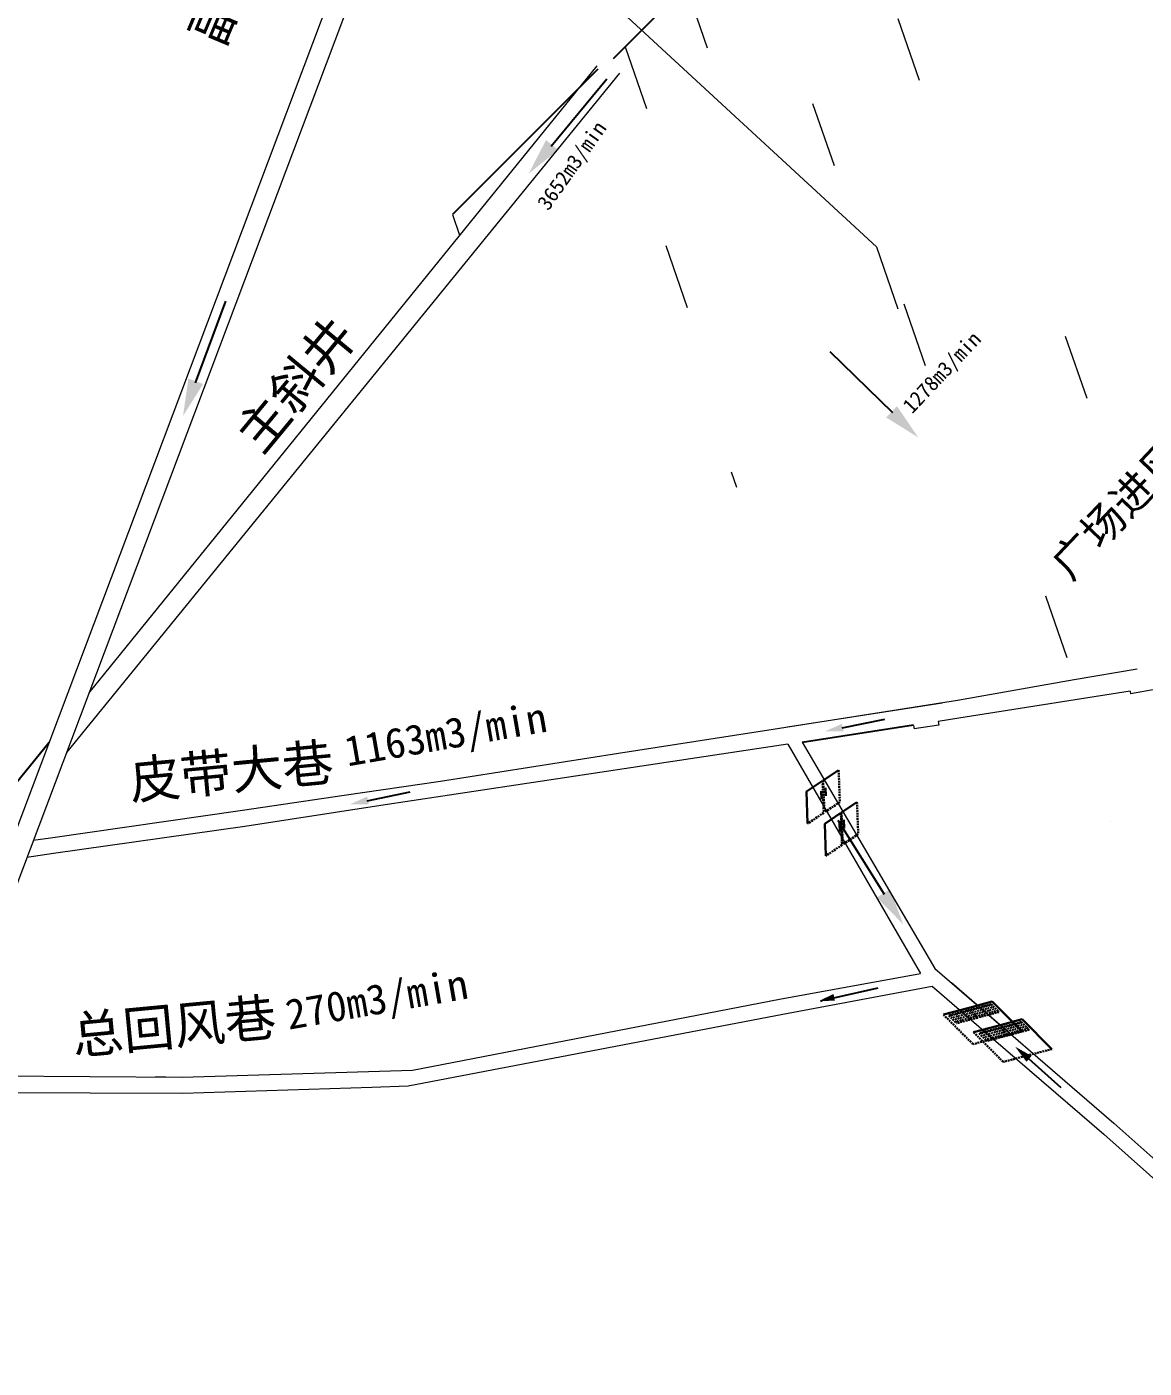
# Model space of a CAD drawing. Header units: millimetres. Extents: x 19725493 to 39459123, y 4133135 to 8271895.
# Drawn here: x 19729091.8 to 19729405.8, y 4134328.7 to 4134705.6 of the extents above; entities that cross this region are included whole.
import ezdxf

# ---------------------------------------------------------------- set-up
doc = ezdxf.new("R2010")
doc.units = ezdxf.units.MM
doc.linetypes.add('HIDDENX2', pattern=[0.75, 0.5, -0.25])
for name, color, linetype in [('2m等高线', 37, 'Continuous'), ('主要大巷', 7, 'Continuous'), ('次要巷道注记', 7, 'Continuous'), ('煤巷', 7, 'Continuous'), ('竖井', 7, 'Continuous')]:
    doc.layers.add(name, color=color, linetype=linetype)
doc.styles.add('宋体', font='')
doc.styles.get('宋体').set_extended_font_data('SimSun')
doc.linetypes.add('井田边界线', pattern='A,40,-2,[133,煤矿线型.shx,S=1,R=0,X=0,Y=0],-4', length=46)

msp = doc.modelspace()

# ---------------------------------------------------------------- hatches: boundary and pattern name
at = {"ltscale": 6}
msp.add_hatch(color=5, dxfattribs=at).paths.add_polyline_path([(19729318.87, 4134431.99), (19729318.48, 4134433.62), (19729314.83, 4134431.87)])
at = {"layer": '2m等高线', "linetype": '井田边界线'}
for points in [[(19729241.09, 4134671.02), (19729237.68, 4134673.8), (19729232.81, 4134664.36)], [(19729141.3, 4134605.25), (19729137.18, 4134606.76), (19729135.66, 4134596.25)], [(19729336.31, 4134599.02), (19729333.27, 4134595.85), (19729342.28, 4134590.23)], [(19729321.31, 4134507.62), (19729320.86, 4134509.77), (19729316, 4134507.63)], [(19729187.88, 4134487.16), (19729187.42, 4134489.31), (19729182.57, 4134487.16)], [(19729334.38, 4134463.32), (19729330.67, 4134460.97), (19729338.1, 4134453.38)], [(19729372.69, 4134414.79), (19729374.14, 4134416.44), (19729369.52, 4134419.05)]]:
    msp.add_hatch(color=1, dxfattribs=at).paths.add_polyline_path(points)

# ---------------------------------------------------------------- linework, layer by layer
at = {"lineweight": 20}
for p, q in [((19729330.57, 4134643.77), (19728835.33, 4135100.69, -476.13)), ((19729276.95, 4134717.07), (19729282.97, 4134699.7)), ((19729336.53, 4134707.98, 102.54), (19729342.55, 4134690.62, 102.54)), ((19729259.92, 4134700.03, 0), (19729265.94, 4134682.66, 0)), ((19729312.59, 4134684.03, 102.54), (19729318.61, 4134666.67, 102.54)), ((19729211.38, 4134652.84), (19729213.38, 4134647.09)), ((19729271.37, 4134644.16, 102.54), (19729277.39, 4134626.79, 102.54)), ((19729330.57, 4134643.77), (19729336.59, 4134626.4)), ((19729338.21, 4134627.79, 75.27), (19729344.23, 4134610.43, 75.27)), ((19729383.61, 4134618.67, 102.54), (19729389.63, 4134601.3, 102.54)), ((19729289.67, 4134580.6, 75.27), (19729291.18, 4134576.26, 75.27)), ((19729378.02, 4134545.76, 205.08), (19729384.04, 4134528.39, 205.08)), ((19729396.33, 4134482.2, 177.81), (19729396.33, 4134482.2, 177.81))]:
    msp.add_line(p, q, dxfattribs=at)
for p, q in [((19729297.39, 4134737.52), (19729256.51, 4134696.62)), ((19729252.26, 4134693.74), (19729211.38, 4134652.84)), ((19729309.68, 4134504.62), (19729340.96, 4134509.47)), ((19729017.05, 4134404.65), (19729098.02, 4134504.63))]:
    msp.add_line(p, q)
at = {"color": 3, "lineweight": 30}
for p, q in [((19729315.56, 4134493.87), (19729319.91, 4134496.79)), ((19729310.84, 4134490.71), (19729315.38, 4134493.75)), ((19729310.84, 4134490.71), (19729311.2, 4134481.72)), ((19729315.02, 4134490.14), (19729314.83, 4134490.07)), ((19729314.99, 4134490.84), (19729315.08, 4134488.57)), ((19729316.25, 4134491.14), (19729316.07, 4134491.07)), ((19729316.29, 4134490.08), (19729316.11, 4134490.01)), ((19729316.22, 4134491.78), (19729316.31, 4134489.5)), ((19729315.06, 4134489.08), (19729314.87, 4134489.01)), ((19729320.72, 4134484.86), (19729325.06, 4134487.77)), ((19729316, 4134481.69), (19729320.53, 4134484.73)), ((19729321.38, 4134482.76), (19729321.47, 4134480.49)), ((19729316, 4134481.69), (19729316.35, 4134472.7)), ((19729320.17, 4134481.13), (19729319.99, 4134481.06)), ((19729320.21, 4134480.07), (19729320.03, 4134480)), ((19729320.14, 4134481.83), (19729320.23, 4134479.56)), ((19729321.41, 4134482.13), (19729321.22, 4134482.06)), ((19729321.45, 4134481.07), (19729321.26, 4134481))]:
    msp.add_line(p, q, dxfattribs=at)
at = {"color": 3, "linetype": 'HIDDENX2', "lineweight": 30}
for p, q in [((19729315.56, 4134493.87), (19729315.92, 4134484.88)), ((19729319.91, 4134496.79), (19729320.26, 4134487.79)), ((19729315.38, 4134493.75), (19729315.73, 4134484.76)), ((19729320.26, 4134487.79), (19729315.92, 4134484.88)), ((19729325.06, 4134487.77), (19729325.42, 4134478.78)), ((19729315.73, 4134484.76), (19729311.2, 4134481.72)), ((19729320.53, 4134484.73), (19729320.88, 4134475.74)), ((19729320.72, 4134484.86), (19729321.07, 4134475.87)), ((19729325.42, 4134478.78), (19729321.07, 4134475.87)), ((19729320.88, 4134475.74), (19729316.35, 4134472.7))]:
    msp.add_line(p, q, dxfattribs=at)
at = {"color": 0, "lineweight": 20}
for p, q in [((19729207.98, 4134491.17), (19729207.98, 4134491.17)), ((19729207.98, 4134491.17), (19729207.98, 4134491.17)), ((19729208.77, 4134491.29), (19729208.77, 4134491.29)), ((19729208.77, 4134491.29), (19729208.77, 4134491.29))]:
    msp.add_line(p, q, dxfattribs=at)
at = {"color": 5, "ltscale": 6}
msp.add_line((19729314.83, 4134431.87), (19729318.48, 4134433.62), dxfattribs=at)
at = {"lineweight": 30}
for p, q in [((19729356.18, 4134429.91), (19729349.35, 4134428.09)), ((19729363.02, 4134431.73), (19729356.18, 4134429.91)), ((19729363.02, 4134431.73), (19729371.36, 4134423.39)), ((19729371.51, 4134426.75), (19729364.68, 4134424.93)), ((19729371.51, 4134426.75), (19729379.85, 4134418.4)), ((19729364.68, 4134424.93), (19729357.84, 4134423.11))]:
    msp.add_line(p, q, dxfattribs=at)
at = {"linetype": 'HIDDENX2', "lineweight": 30}
for p, q in [((19729362.76, 4134430.97), (19729356.92, 4134429.42)), ((19729358.37, 4134429.81), (19729360.55, 4134427.62)), ((19729359.13, 4134430.01), (19729361.31, 4134427.82)), ((19729359.84, 4134430.2), (19729362.02, 4134428.01)), ((19729360.59, 4134430.4), (19729362.77, 4134428.21)), ((19729361.27, 4134430.58), (19729363.45, 4134428.39)), ((19729362.05, 4134430.78), (19729364.23, 4134428.6)), ((19729362.76, 4134430.97), (19729364.94, 4134428.79)), ((19729349.35, 4134428.09), (19729357.68, 4134419.75)), ((19729356.73, 4134429.37), (19729350.88, 4134427.82)), ((19729350.88, 4134427.82), (19729353.07, 4134425.63)), ((19729351.58, 4134428), (19729353.76, 4134425.82)), ((19729352.39, 4134428.22), (19729354.58, 4134426.03)), ((19729352.99, 4134428.38), (19729355.18, 4134426.19)), ((19729358.91, 4134427.19), (19729353.07, 4134425.63)), ((19729353.8, 4134428.59), (19729355.99, 4134426.41)), ((19729354.59, 4134428.8), (19729356.78, 4134426.62)), ((19729355.28, 4134428.99), (19729357.47, 4134426.8)), ((19729356.05, 4134429.19), (19729358.24, 4134427.01)), ((19729356.73, 4134429.37), (19729358.91, 4134427.19)), ((19729356.92, 4134429.42), (19729359.1, 4134427.24)), ((19729357.63, 4134429.61), (19729359.81, 4134427.43)), ((19729364.94, 4134428.79), (19729359.1, 4134427.24)), ((19729371.25, 4134425.99), (19729365.41, 4134424.44)), ((19729371.25, 4134425.99), (19729373.43, 4134423.81)), ((19729357.84, 4134423.11), (19729366.17, 4134414.77)), ((19729365.22, 4134424.39), (19729359.37, 4134422.83)), ((19729359.37, 4134422.83), (19729361.56, 4134420.65)), ((19729360.07, 4134423.02), (19729362.25, 4134420.83)), ((19729360.88, 4134423.23), (19729363.07, 4134421.05)), ((19729361.48, 4134423.39), (19729363.67, 4134421.21)), ((19729367.4, 4134422.2), (19729361.56, 4134420.65)), ((19729362.3, 4134423.61), (19729364.48, 4134421.42)), ((19729363.08, 4134423.82), (19729365.27, 4134421.63)), ((19729363.78, 4134424), (19729365.96, 4134421.82)), ((19729364.54, 4134424.21), (19729366.73, 4134422.02)), ((19729371.36, 4134423.39), (19729364.71, 4134421.62)), ((19729365.22, 4134424.39), (19729367.4, 4134422.2)), ((19729365.41, 4134424.44), (19729367.59, 4134422.25)), ((19729366.12, 4134424.63), (19729368.3, 4134422.44)), ((19729366.86, 4134424.82), (19729369.04, 4134422.64)), ((19729373.43, 4134423.81), (19729367.59, 4134422.25)), ((19729367.62, 4134425.03), (19729369.8, 4134422.84)), ((19729368.33, 4134425.21), (19729370.51, 4134423.03)), ((19729369.08, 4134425.41), (19729371.26, 4134423.23)), ((19729369.76, 4134425.59), (19729371.94, 4134423.41)), ((19729370.54, 4134425.8), (19729372.72, 4134423.62)), ((19729364.52, 4134421.57), (19729357.68, 4134419.75)), ((19729373.01, 4134416.59), (19729366.17, 4134414.77)), ((19729379.85, 4134418.4), (19729373.21, 4134416.64))]:
    msp.add_line(p, q, dxfattribs=at)
at = {"layer": '2m等高线', "color": 1, "linetype": '井田边界线'}
for p, q in [((19729239.17, 4134672.05), (19729254.78, 4134690.97)), ((19729139.16, 4134605.6), (19729147.72, 4134628.57)), ((19729335.13, 4134597.19), (19729317.55, 4134614.28)), ((19729320.89, 4134508.62), (19729332.91, 4134511.06)), ((19729187.45, 4134488.16), (19729199.47, 4134490.62)), ((19729332.8, 4134461.83), (19729319.76, 4134482.6)), ((19729373.24, 4134415.73), (19729382.39, 4134407.56))]:
    msp.add_line(p, q, dxfattribs=at)
at = {"layer": '2m等高线', "color": 5, "linetype": '井田边界线'}
msp.add_line((19729318.53, 4134432.74), (19729331, 4134435.61), dxfattribs=at)
at = {"layer": '煤巷', "color": 0, "lineweight": 20}
for p, q in [((19729201.69, 4134779.55), (19729032.67, 4134331.33)), ((19729206.7, 4134776.94), (19729037.68, 4134328.72)), ((19729251.93, 4134694.69), (19729109.24, 4134518.49)), ((19729258.31, 4134692.57), (19729102.91, 4134501.7)), ((19729403.78, 4134525.11), (19729386.15, 4134522.09)), ((19729386.15, 4134522.09), (19729353.32, 4134516.36)), ((19729401.84, 4134518.93), (19729353.67, 4134511.37)), ((19729401.84, 4134518.93), (19729401.97, 4134518.19)), ((19729409.37, 4134519.51), (19729401.97, 4134518.19)), ((19729353.32, 4134516.36), (19729301.56, 4134508.21)), ((19729348.99, 4134515.62), (19729305.51, 4134508.83)), ((19729340.98, 4134509.32), (19729341.14, 4134508.34)), ((19729348.05, 4134509.41), (19729341.14, 4134508.34)), ((19729353.67, 4134511.37), (19729347.9, 4134510.4)), ((19729347.9, 4134510.4), (19729348.05, 4134509.41)), ((19729301.56, 4134508.21), (19729258.09, 4134501.42)), ((19729301.56, 4134508.21), (19729258.09, 4134501.42)), ((19729258.09, 4134501.42), (19729208.01, 4134493.6)), ((19729305.65, 4134504.02), (19729208.65, 4134489.45)), ((19729305.65, 4134504.02), (19729342.89, 4134439.6)), ((19729309.68, 4134504.62), (19729346.98, 4134440.99)), ((19729208.01, 4134493.6), (19729180.99, 4134489.62)), ((19729180.99, 4134489.62), (19729152.39, 4134485.4)), ((19729191.27, 4134486.79), (19729152.99, 4134480.94)), ((19729208.64, 4134489.45), (19729191.27, 4134486.79)), ((19729152.39, 4134485.4), (19729098.41, 4134477.62)), ((19729152.99, 4134480.94), (19729099.29, 4134473.3)), ((19729098.41, 4134477.62), (19729093.58, 4134476.95)), ((19729099.29, 4134473.3), (19729091.79, 4134472.22)), ((19729303.32, 4134432.36), (19729342.89, 4134439.6)), ((19729346.98, 4134440.99), (19729397.23, 4134397.61)), ((19729304.22, 4134428.16), (19729346.18, 4134436.06)), ((19729346.18, 4134436.06), (19729363.43, 4134421.2)), ((19729351.59, 4134437.08), (19729368.79, 4134422.21)), ((19729200.15, 4134412.47), (19729303.32, 4134432.36)), ((19729198.9, 4134408.05), (19729304.22, 4134428.16)), ((19729363.43, 4134421.2), (19729394.45, 4134394.46)), ((19729068.67, 4134410.91), (19729135.4, 4134410.5)), ((19729135.4, 4134410.5), (19729200.15, 4134412.47)), ((19729130.88, 4134410.51), (19729127.88, 4134410.52)), ((19729135.61, 4134406.01), (19729188.68, 4134407.72)), ((19729188.68, 4134407.72), (19729198.9, 4134408.05)), ((19729066.89, 4134406.18), (19729135.61, 4134406.01)), ((19729397.23, 4134397.61), (19729452.16, 4134348.58)), ((19729394.44, 4134394.48), (19729450.4, 4134344.52))]:
    msp.add_line(p, q, dxfattribs=at)

# ---------------------------------------------------------------- texts
at = {"layer": '主要大巷', "color": 0, "lineweight": 20, "style": '宋体'}
for s, rotation, p in [('副斜井', 67.1684, (19729146.91, 4134699.55)), ('主斜井', 50.4169, (19729157.69, 4134585.11)), ('皮带大巷', 5.4169, (19729121.09, 4134488.5)), ('总回风巷', 5.4169, (19729104.97, 4134416.86))]:
    msp.add_text(s, height=10.545, rotation=rotation, dxfattribs=at).set_placement(p)
at = {"layer": '次要巷道注记', "color": 0, "lineweight": 20, "style": '宋体'}
for s, height, rotation, p in [('3652m3/min', 4.218, 54.7284, (19729238.32, 4134653.72)), ('1278m3/min', 4.218, 46.6242, (19729340.55, 4134596.66)), ('1163m3/min', 8.436, 9.881, (19729181.86, 4134497.79)), ('270m3/min', 8.436, 9.881, (19729165.34, 4134423.81))]:
    msp.add_text(s, height=height, rotation=rotation, dxfattribs=at).set_placement(p)
at = {"layer": '竖井', "color": 0, "lineweight": 20, "style": '宋体'}
msp.add_text('广场进风立井', height=8.787, rotation=46.5244, dxfattribs=at).set_placement((19729385.1, 4134549.68, 77.11))

doc.saveas('drawing.dxf')
